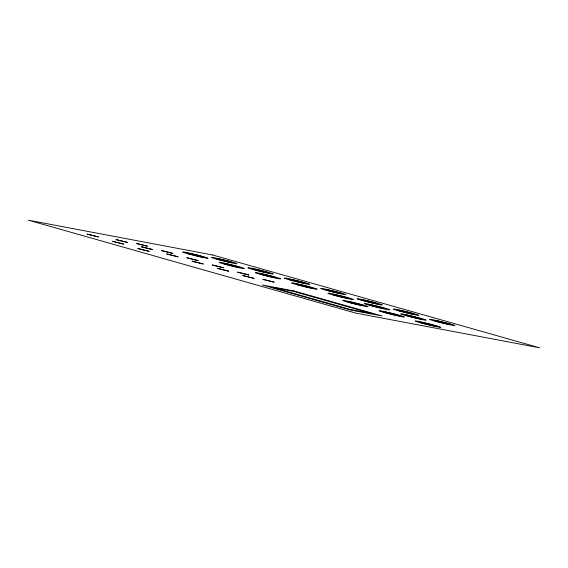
<?xml version="1.0" encoding="UTF-8"?>
<svg xmlns="http://www.w3.org/2000/svg" width="568" height="568" viewBox="0 0 568 568"><rect width="100%" height="100%" fill="white"/><g stroke="black" fill="none" stroke-linecap="round" stroke-linejoin="round"><path stroke-width="0.85" d="M87.188 234.144L98.413 236.955L87.188 234.144M116.113 239.611L127.346 242.415L116.113 239.611M112.514 241.336L123.746 244.141L112.57 241.329M136.277 243.416L147.51 246.221L136.334 243.409M141.446 246.796L152.678 249.608L141.503 246.796M137.846 248.521L149.079 251.333L137.846 248.521M161.61 250.602L172.835 253.413L161.61 250.602M166.779 253.988L178.004 256.793L166.779 253.988M186.936 257.794L198.168 260.606L186.936 257.794M192.105 261.173L203.337 263.985L192.161 261.173M212.269 264.986L223.501 267.791L212.326 264.979M217.438 268.366L228.67 271.17L217.438 268.366M237.601 272.171L248.834 274.983L237.601 272.171M242.77 275.558L254.002 278.363L242.77 275.558M262.934 279.364L274.166 282.168L262.991 279.357M212.496 254.961L28.4 220.199L355.504 313.039L539.6 347.801L212.496 254.961M293.883 290.951L262.324 284.994L350.435 310L381.987 315.957L293.883 290.951M293.578 291.363L272.541 287.394L350.733 309.588L371.777 313.557L293.578 291.363M406.738 315.858A13.05 0.568 13.9 0 0 426.057 320.153A13.05 0.568 13.9 0 0 407.391 315.006A13.05 0.568 13.9 0 0 406.738 315.858M409.145 316.277A8.335 0.362 13.9 0 0 421.484 319.017A8.335 0.362 13.9 0 0 409.556 315.73A8.335 0.362 13.9 0 0 409.145 316.277M370.393 305.548A13.05 0.568 13.9 0 0 389.712 309.837A13.05 0.568 13.9 0 0 371.046 304.689A13.05 0.568 13.9 0 0 370.393 305.548M372.8 305.96A8.335 0.362 13.9 0 0 385.139 308.701A8.335 0.362 13.9 0 0 373.211 305.414A8.335 0.362 13.9 0 0 372.8 305.96M334.048 295.232A13.05 0.568 13.9 0 0 353.367 299.521A13.05 0.568 13.9 0 0 334.701 294.373A13.05 0.568 13.9 0 0 334.048 295.232M336.455 295.644A8.335 0.362 13.9 0 0 348.795 298.385A8.335 0.362 13.9 0 0 336.867 295.097A8.335 0.362 13.9 0 0 336.455 295.644M297.703 284.916A13.05 0.568 13.9 0 0 317.022 289.204A13.05 0.568 13.9 0 0 298.356 284.057A13.05 0.568 13.9 0 0 297.703 284.916M300.11 285.328A8.335 0.362 13.9 0 0 312.45 288.068A8.335 0.362 13.9 0 0 300.522 284.781A8.335 0.362 13.9 0 0 300.11 285.328M261.358 274.6A13.05 0.568 13.9 0 0 280.677 278.888A13.05 0.568 13.9 0 0 262.011 273.748A13.05 0.568 13.9 0 0 261.358 274.6M263.765 275.011A8.335 0.362 13.9 0 0 276.105 277.752A8.335 0.362 13.9 0 0 264.177 274.465A8.335 0.362 13.9 0 0 263.765 275.011M225.013 264.283A13.05 0.568 13.9 0 0 244.332 268.572A13.05 0.568 13.9 0 0 225.666 263.431A13.05 0.568 13.9 0 0 225.013 264.283M227.42 264.695A8.335 0.362 13.9 0 0 239.76 267.436A8.335 0.362 13.9 0 0 227.832 264.148A8.335 0.362 13.9 0 0 227.42 264.695M188.668 253.967A13.05 0.568 13.9 0 0 207.987 258.255A13.05 0.568 13.9 0 0 189.321 253.115A13.05 0.568 13.9 0 0 188.668 253.967M191.075 254.379A8.335 0.362 13.9 0 0 203.415 257.126A8.335 0.362 13.9 0 0 191.487 253.839A8.335 0.362 13.9 0 0 191.075 254.379M435.67 321.325A13.05 0.568 13.9 0 0 454.989 325.613A13.05 0.568 13.9 0 0 436.316 320.466A13.05 0.568 13.9 0 0 435.67 321.325M438.07 321.736A8.335 0.362 13.9 0 0 450.417 324.477A8.335 0.362 13.9 0 0 438.489 321.19A8.335 0.362 13.9 0 0 438.07 321.736M399.325 311.008A13.05 0.568 13.9 0 0 418.644 315.297A13.05 0.568 13.9 0 0 399.971 310.156A13.05 0.568 13.9 0 0 399.325 311.008M401.725 311.42A8.335 0.362 13.9 0 0 414.072 314.161A8.335 0.362 13.9 0 0 402.144 310.873A8.335 0.362 13.9 0 0 401.725 311.42M362.98 300.692A13.05 0.568 13.9 0 0 382.3 304.981A13.05 0.568 13.9 0 0 363.626 299.84A13.05 0.568 13.9 0 0 362.98 300.692M365.38 301.104A8.335 0.362 13.9 0 0 377.727 303.844A8.335 0.362 13.9 0 0 365.799 300.557A8.335 0.362 13.9 0 0 365.38 301.104M326.635 290.376A13.05 0.568 13.9 0 0 345.955 294.664A13.05 0.568 13.9 0 0 327.282 289.524A13.05 0.568 13.9 0 0 326.635 290.376M329.035 290.788A8.335 0.362 13.9 0 0 341.382 293.535A8.335 0.362 13.9 0 0 329.454 290.248A8.335 0.362 13.9 0 0 329.035 290.788M290.291 280.059A13.05 0.568 13.9 0 0 309.61 284.355A13.05 0.568 13.9 0 0 290.937 279.207A13.05 0.568 13.9 0 0 290.291 280.059M292.69 280.478A8.335 0.362 13.9 0 0 305.037 283.219A8.335 0.362 13.9 0 0 293.109 279.932A8.335 0.362 13.9 0 0 292.69 280.478M253.946 269.743A13.05 0.568 13.9 0 0 273.265 274.039A13.05 0.568 13.9 0 0 254.592 268.891A13.05 0.568 13.9 0 0 253.946 269.743M256.346 270.162A8.335 0.362 13.9 0 0 268.692 272.903A8.335 0.362 13.9 0 0 256.764 269.615A8.335 0.362 13.9 0 0 256.346 270.162M217.601 259.434A13.05 0.568 13.9 0 0 236.92 263.722A13.05 0.568 13.9 0 0 218.247 258.575A13.05 0.568 13.9 0 0 217.601 259.434M220.001 259.846A8.335 0.362 13.9 0 0 232.347 262.586A8.335 0.362 13.9 0 0 220.419 259.299A8.335 0.362 13.9 0 0 220.001 259.846M351.109 302.808A8.335 0.362 13.9 0 0 363.449 305.548A8.335 0.362 13.9 0 0 351.521 302.261A8.335 0.362 13.9 0 0 351.109 302.808M348.702 302.396A13.05 0.568 13.9 0 0 368.021 306.684A13.05 0.568 13.9 0 0 349.356 301.544A13.05 0.568 13.9 0 0 348.702 302.396M387.454 313.124A8.335 0.362 13.9 0 0 399.794 315.865A8.335 0.362 13.9 0 0 387.866 312.577A8.335 0.362 13.9 0 0 387.454 313.124M385.047 312.712A13.05 0.568 13.9 0 0 404.366 317.001A13.05 0.568 13.9 0 0 385.7 311.86A13.05 0.568 13.9 0 0 385.047 312.712M423.799 323.44A8.335 0.362 13.9 0 0 436.139 326.181A8.335 0.362 13.9 0 0 424.211 322.894A8.335 0.362 13.9 0 0 423.799 323.44M421.392 323.029A13.05 0.568 13.9 0 0 440.711 327.317A13.05 0.568 13.9 0 0 422.045 322.17A13.05 0.568 13.9 0 0 421.392 323.029"/></g></svg>
